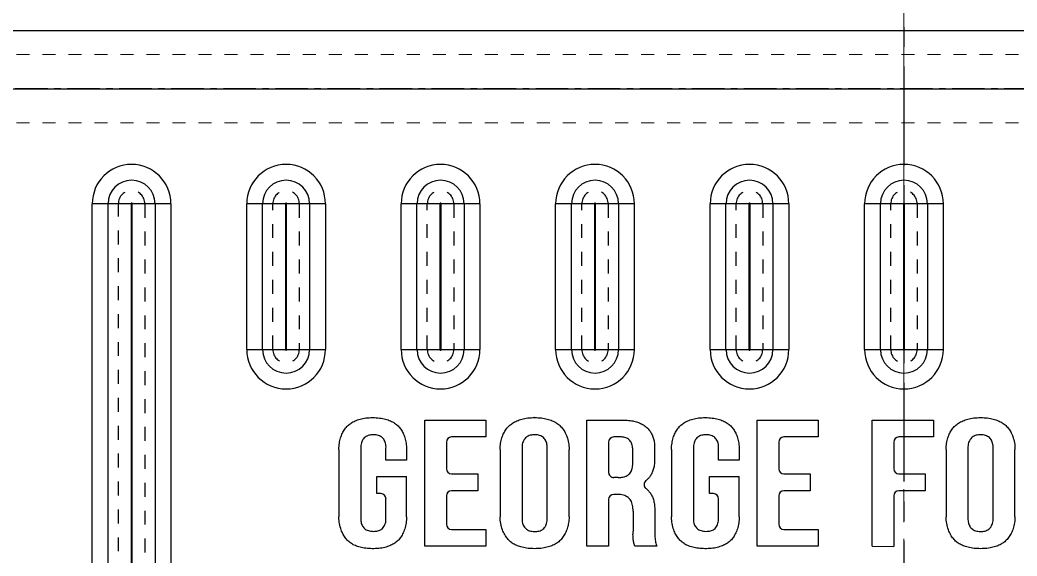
# Model space of a CAD drawing. Header units: millimetres. Extents: x -941 to 1421, y -11614 to -3210.
# Drawn here: x -94.6 to 22.1, y -3666.3 to -3603.5 of the extents above; entities that cross this region are included whole.
import ezdxf

# ---------------------------------------------------------------- set-up
doc = ezdxf.new("R2010")
doc.units = ezdxf.units.MM
doc.header["$LTSCALE"] = 16.335
doc.linetypes.add('CENTER', pattern=[0.6, 0.375, -0.075, 0.075, -0.075])
doc.linetypes.add('HIDDEN', pattern=[0.2, 0.1, -0.1])
doc.layers.get('0').update_dxf_attribs({"linetype": 'CONTINUOUS'})
for name, color, linetype, lineweight in [('center', 1, 'CENTER', 9), ('cool', 153, 'HIDDEN', 9), ('moldbase', 7, 'CONTINUOUS', 20)]:
    doc.layers.add(name, color=color, linetype=linetype, lineweight=lineweight)
doc.layers.add('DEFAULT_2', color=8, linetype='HIDDEN')

# ---------------------------------------------------------------- blocks, each defined once
blk = doc.blocks.new('12')
at = {"color": 7, "linetype": 'Continuous'}
for p, q in [((462.77, -2952.41), (780.83, -2952.41)), ((782.48, -2959.29), (461.11, -2959.29)), ((526.74, -3118.41), (526.74, -2972.69)), ((531.28, -2972.69), (526.74, -2972.69)), ((528.59, -3118.41), (528.59, -2972.69)), ((531.28, -2972.69), (531.28, -3118.41)), ((531.41, -3118.41), (531.41, -2972.69)), ((535.95, -2972.69), (531.41, -2972.69)), ((534.1, -2972.69), (534.1, -3118.41)), ((535.95, -2972.69), (535.95, -3118.41)), ((544.83, -2989.77), (544.83, -2972.69)), ((549.37, -2972.69), (544.83, -2972.69)), ((546.68, -2989.77), (546.68, -2972.69)), ((549.37, -2972.69), (549.37, -2989.77)), ((549.5, -2989.77), (549.5, -2972.69)), ((554.04, -2972.69), (549.5, -2972.69)), ((552.19, -2972.69), (552.19, -2989.77)), ((554.04, -2972.69), (554.04, -2989.77)), ((562.92, -2989.77), (562.92, -2972.69)), ((567.46, -2972.69), (562.92, -2972.69)), ((564.77, -2989.77), (564.77, -2972.69)), ((567.46, -2972.69), (567.46, -2989.77)), ((567.59, -2989.77), (567.59, -2972.69)), ((572.13, -2972.69), (567.59, -2972.69)), ((570.28, -2972.69), (570.28, -2989.77)), ((572.13, -2972.69), (572.13, -2989.77)), ((581.01, -2989.77), (581.01, -2972.69)), ((585.55, -2972.69), (581.01, -2972.69)), ((582.86, -2989.77), (582.86, -2972.69)), ((585.55, -2972.69), (585.55, -2989.77)), ((585.68, -2989.77), (585.68, -2972.69)), ((590.22, -2972.69), (585.68, -2972.69)), ((588.37, -2972.69), (588.37, -2989.77)), ((590.22, -2972.69), (590.22, -2989.77)), ((599.1, -2989.77), (599.1, -2972.69)), ((603.64, -2972.69), (599.1, -2972.69)), ((600.95, -2989.77), (600.95, -2972.69)), ((603.64, -2972.69), (603.64, -2989.77)), ((603.77, -2989.77), (603.77, -2972.69)), ((608.31, -2972.69), (603.77, -2972.69)), ((606.46, -2972.69), (606.46, -2989.77)), ((608.31, -2972.69), (608.31, -2989.77)), ((617.19, -2989.77), (617.19, -2972.69)), ((621.73, -2972.69), (617.19, -2972.69)), ((619.04, -2989.77), (619.04, -2972.69)), ((621.73, -2972.69), (621.73, -2989.77)), ((621.86, -2989.77), (621.86, -2972.69)), ((626.4, -2972.69), (621.86, -2972.69)), ((624.55, -2972.69), (624.55, -2989.77)), ((626.4, -2972.69), (626.4, -2989.77)), ((544.83, -2989.77), (549.37, -2989.77)), ((549.5, -2989.77), (554.04, -2989.77)), ((562.92, -2989.77), (567.46, -2989.77)), ((567.59, -2989.77), (572.13, -2989.77)), ((581.01, -2989.77), (585.55, -2989.77)), ((585.68, -2989.77), (590.22, -2989.77)), ((599.1, -2989.77), (603.64, -2989.77)), ((603.77, -2989.77), (608.31, -2989.77)), ((617.19, -2989.77), (621.73, -2989.77)), ((621.86, -2989.77), (626.4, -2989.77)), ((565.69, -3012.8), (565.69, -2998.02)), ((565.69, -2998.02), (572.85, -2998.02)), ((572.85, -2998.02), (572.85, -3000)), ((584.65, -3012.8), (584.65, -2998.02)), ((584.65, -2998.02), (588.66, -2998.02)), ((604.61, -3012.8), (604.61, -2998.02)), ((604.61, -2998.02), (611.77, -2998.02)), ((611.77, -2998.02), (611.77, -3000)), ((618.08, -3012.8), (618.08, -2998.02)), ((618.08, -2998.02), (625.24, -2998.02)), ((625.24, -2998.02), (625.24, -3000)), ((568.22, -3000.6), (568.22, -3003.71)), ((572.85, -3000), (568.82, -3000)), ((587.21, -3000.6), (587.21, -3004.14)), ((588.59, -3000), (587.81, -3000)), ((607.14, -3000.6), (607.14, -3003.71)), ((611.77, -3000), (607.74, -3000)), ((620.61, -3000.6), (620.61, -3003.71)), ((625.24, -3000), (621.21, -3000)), ((555.63, -3001.46), (555.63, -3009.34)), ((558.19, -3001.31), (558.19, -3009.5)), ((561.14, -3002.72), (561.14, -3001.31)), ((563.55, -3001.46), (563.55, -3002.72)), ((574.51, -3001.46), (574.51, -3009.34)), ((577.07, -3001.31), (577.07, -3009.5)), ((580.02, -3009.5), (580.02, -3001.31)), ((582.58, -3009.34), (582.58, -3001.46)), ((590.04, -3003.09), (590.04, -3001.61)), ((592.6, -3001.38), (592.6, -3002.55)), ((594.58, -3001.46), (594.58, -3009.34)), ((597.14, -3001.31), (597.14, -3009.5)), ((600.09, -3002.72), (600.09, -3001.31)), ((602.5, -3001.46), (602.5, -3002.72)), ((626.74, -3001.46), (626.74, -3009.34)), ((629.29, -3001.31), (629.29, -3009.5)), ((632.25, -3009.5), (632.25, -3001.31)), ((634.8, -3009.34), (634.8, -3001.46)), ((563.55, -3002.72), (561.14, -3002.72)), ((602.5, -3002.72), (600.09, -3002.72)), ((568.82, -3004.32), (571.9, -3004.32)), ((571.9, -3004.32), (571.9, -3006.3)), ((607.74, -3004.32), (610.82, -3004.32)), ((610.82, -3004.32), (610.82, -3006.3)), ((621.21, -3004.32), (624.29, -3004.32)), ((624.29, -3004.32), (624.29, -3006.3)), ((560.08, -3006.63), (560.08, -3004.61)), ((560.08, -3004.61), (563.55, -3004.61)), ((563.55, -3009.34), (563.55, -3004.61)), ((588.34, -3004.74), (587.81, -3004.74)), ((599.04, -3006.63), (599.04, -3004.61)), ((599.04, -3004.61), (602.5, -3004.61)), ((602.5, -3009.34), (602.5, -3004.61)), ((560.54, -3006.63), (560.08, -3006.63)), ((571.9, -3006.3), (568.82, -3006.3)), ((588.22, -3006.72), (587.81, -3006.72)), ((599.49, -3006.63), (599.04, -3006.63)), ((610.82, -3006.3), (607.74, -3006.3)), ((624.29, -3006.3), (621.21, -3006.3)), ((561.14, -3009.5), (561.14, -3007.23)), ((568.22, -3006.9), (568.22, -3010.22)), ((587.21, -3007.32), (587.21, -3012.8)), ((600.09, -3009.5), (600.09, -3007.23)), ((607.14, -3006.9), (607.14, -3010.22)), ((620.61, -3006.9), (620.61, -3012.81)), ((590.07, -3008.7), (590.07, -3011.04)), ((592.62, -3008.76), (592.62, -3011.07)), ((568.82, -3010.82), (572.85, -3010.82)), ((572.85, -3010.82), (572.85, -3012.8)), ((607.74, -3010.82), (611.77, -3010.82)), ((611.77, -3010.82), (611.77, -3012.8)), ((572.85, -3012.8), (565.69, -3012.8)), ((587.21, -3012.8), (584.65, -3012.8)), ((592.88, -3012.8), (590.29, -3012.8)), ((611.77, -3012.8), (604.61, -3012.8)), ((618.08, -3012.8), (620.61, -3012.81))]:
    blk.add_line(p, q, dxfattribs=at)
for centre, radius, start, end in [((531.35, -2972.69), 4.61, 0, 180), ((549.44, -2972.69), 4.61, 0, 180), ((567.53, -2972.69), 4.61, 0, 180), ((585.62, -2972.69), 4.61, 0, 180), ((603.71, -2972.69), 4.61, 0, 180), ((621.8, -2972.69), 4.61, 0, 180), ((531.35, -2972.69), 2.75, 0.0001, 179.9999), ((549.44, -2972.69), 2.75, 0.0001, 179.9999), ((567.53, -2972.69), 2.75, 0.0001, 179.9999), ((585.62, -2972.69), 2.75, 0.0001, 179.9999), ((603.71, -2972.69), 2.75, 0.0001, 179.9999), ((621.8, -2972.69), 2.75, 0.0001, 179.9999), ((531.35, -2972.69), 0.0669, 0, 180), ((549.44, -2972.69), 0.0669, 0, 180), ((567.53, -2972.69), 0.0669, 0, 180), ((585.62, -2972.69), 0.0669, 0, 180), ((603.71, -2972.69), 0.0669, 0, 180), ((621.8, -2972.69), 0.0669, 0, 180), ((549.44, -2989.77), 4.61, 180, 360), ((549.44, -2989.77), 2.75, 180.0001, 359.9999), ((549.44, -2989.77), 0.0669, 180, 0), ((567.53, -2989.77), 4.61, 180, 360), ((567.53, -2989.77), 2.75, 180.0001, 359.9999), ((567.53, -2989.77), 0.0669, 180, 0), ((585.62, -2989.77), 4.61, 180, 360), ((585.62, -2989.77), 2.75, 180.0001, 359.9999), ((585.62, -2989.77), 0.0669, 180, 0), ((603.71, -2989.77), 4.61, 180, 360), ((603.71, -2989.77), 2.75, 180.0001, 359.9999), ((603.71, -2989.77), 0.0669, 180, 0), ((621.8, -2989.77), 4.61, 180, 360), ((621.8, -2989.77), 2.75, 180.0001, 359.9999), ((621.8, -2989.77), 0.0669, 180, 0), ((568.82, -3000.6), 0.603, 90.0047, 180.0028), ((587.81, -3000.6), 0.603, 90.0003, 180.0002), ((607.74, -3000.6), 0.603, 90.0047, 180.0028), ((621.21, -3000.6), 0.603, 90.0047, 180.0028), ((568.82, -3003.71), 0.603, 180, 270), ((587.81, -3004.14), 0.603, 180, 270.0156), ((607.74, -3003.71), 0.603, 180, 270), ((621.21, -3003.71), 0.603, 180, 270), ((591.96, -3005.57), 0.603, 128.8916, 232.0089), ((560.54, -3007.23), 0.603, 0, 90), ((568.82, -3006.9), 0.603, 90, 180), ((587.81, -3007.32), 0.603, 90, 180), ((599.49, -3007.23), 0.603, 0, 90), ((607.74, -3006.9), 0.603, 90, 180), ((621.21, -3006.9), 0.603, 90, 180), ((568.82, -3010.22), 0.603, 180, 270), ((607.74, -3010.22), 0.603, 180, 270)]:
    blk.add_arc(centre, radius, start, end, dxfattribs=at)
for points, knots in [([(555.63, -3001.46), (555.63, -3001.2), (555.67, -3000.72), (555.82, -3000.08), (556.03, -2999.53), (556.3, -2999.07), (556.63, -2998.68), (557.03, -2998.37), (557.51, -2998.11), (558.09, -2997.9), (558.78, -2997.76), (559.31, -2997.73), (559.59, -2997.73)], [0, 0, 0, 0, 0.1, 0.2, 0.3, 0.4, 0.5, 0.6, 0.7, 0.8, 0.9, 1, 1, 1, 1]), ([(574.51, -3001.46), (574.51, -3001.21), (574.55, -3000.74), (574.7, -3000.1), (574.93, -2999.54), (575.21, -2999.07), (575.55, -2998.68), (575.96, -2998.36), (576.45, -2998.1), (577.04, -2997.9), (577.73, -2997.76), (578.26, -2997.73), (578.55, -2997.73)], [0, 0, 0, 0, 0.1, 0.2, 0.3, 0.4, 0.5, 0.6, 0.7, 0.8, 0.9, 1, 1, 1, 1]), ([(578.55, -2997.73), (578.83, -2997.73), (579.36, -2997.76), (580.04, -2997.9), (580.62, -2998.09), (581.1, -2998.34), (581.51, -2998.65), (581.86, -2999.04), (582.15, -2999.51), (582.39, -3000.09), (582.54, -3000.74), (582.58, -3001.22), (582.58, -3001.46), (582.58, -3001.46)], [0, 0, 0, 0, 0.1, 0.2, 0.3, 0.4, 0.5, 0.6, 0.7, 0.8, 0.9, 0.95, 1, 1, 1, 1]), ([(588.66, -2998.02), (588.92, -2998.02), (589.4, -2998.03), (590.05, -2998.11), (590.61, -2998.25), (591.09, -2998.45), (591.5, -2998.72), (591.85, -2999.05), (592.14, -2999.42), (592.37, -2999.85), (592.52, -3000.33), (592.59, -3000.84), (592.6, -3001.2), (592.6, -3001.38)], [0, 0, 0, 0, 0.090909, 0.181818, 0.272727, 0.363636, 0.454545, 0.545455, 0.636364, 0.727273, 0.818182, 0.909091, 1, 1, 1, 1]), ([(594.58, -3001.46), (594.58, -3001.2), (594.62, -3000.72), (594.77, -3000.08), (594.98, -2999.53), (595.25, -2999.07), (595.58, -2998.68), (595.98, -2998.37), (596.46, -2998.11), (597.05, -2997.9), (597.73, -2997.76), (598.26, -2997.73), (598.54, -2997.73)], [0, 0, 0, 0, 0.1, 0.2, 0.3, 0.4, 0.5, 0.6, 0.7, 0.8, 0.9, 1, 1, 1, 1]), ([(626.74, -3001.46), (626.73, -3001.21), (626.78, -3000.74), (626.93, -3000.1), (627.15, -2999.54), (627.43, -2999.07), (627.77, -2998.68), (628.18, -2998.36), (628.68, -2998.1), (629.26, -2997.9), (629.95, -2997.76), (630.49, -2997.73), (630.77, -2997.73)], [0, 0, 0, 0, 0.1, 0.2, 0.3, 0.4, 0.5, 0.6, 0.7, 0.8, 0.9, 1, 1, 1, 1]), ([(630.77, -2997.73), (631.05, -2997.73), (631.58, -2997.76), (632.26, -2997.9), (632.84, -2998.09), (633.33, -2998.34), (633.74, -2998.65), (634.08, -2999.04), (634.38, -2999.51), (634.61, -3000.09), (634.76, -3000.74), (634.8, -3001.22), (634.8, -3001.46), (634.8, -3001.46)], [0, 0, 0, 0, 0.1, 0.2, 0.3, 0.4, 0.5, 0.6, 0.7, 0.8, 0.9, 0.95, 1, 1, 1, 1]), ([(561.14, -3001.31), (561.15, -3001.1), (561.11, -3000.7), (560.9, -3000.24), (560.52, -2999.9), (560, -2999.73), (559.41, -2999.74), (558.9, -2999.85), (558.49, -3000.17), (558.23, -3000.68), (558.18, -3001.09), (558.19, -3001.31)], [0, 0, 0, 0, 0.111111, 0.222222, 0.333333, 0.444445, 0.555556, 0.666667, 0.777778, 0.888889, 1, 1, 1, 1]), ([(580.02, -3001.31), (580.03, -3001.1), (579.99, -3000.7), (579.78, -3000.24), (579.4, -2999.9), (578.88, -2999.73), (578.29, -2999.74), (577.78, -2999.85), (577.38, -3000.17), (577.11, -3000.68), (577.06, -3001.09), (577.07, -3001.31)], [0, 0, 0, 0, 0.111111, 0.222222, 0.333333, 0.444445, 0.555556, 0.666667, 0.777778, 0.88889, 1, 1, 1, 1]), ([(600.09, -3001.31), (600.1, -3001.1), (600.06, -3000.7), (599.85, -3000.24), (599.47, -2999.9), (598.95, -2999.73), (598.36, -2999.74), (597.85, -2999.85), (597.45, -3000.17), (597.18, -3000.68), (597.13, -3001.09), (597.14, -3001.31)], [0, 0, 0, 0, 0.111111, 0.222222, 0.333333, 0.444445, 0.555556, 0.666667, 0.777778, 0.888889, 1, 1, 1, 1]), ([(632.25, -3001.31), (632.25, -3001.1), (632.21, -3000.7), (632, -3000.24), (631.62, -2999.9), (631.1, -2999.73), (630.51, -2999.74), (630, -2999.85), (629.6, -3000.17), (629.33, -3000.68), (629.29, -3001.09), (629.29, -3001.31)], [0, 0, 0, 0, 0.111111, 0.222222, 0.333333, 0.444445, 0.555556, 0.666667, 0.777778, 0.88889, 1, 1, 1, 1]), ([(590.04, -3001.61), (590.05, -3001.44), (590.03, -3001.1), (589.87, -3000.59), (589.55, -3000.24), (589.11, -3000.02), (588.77, -2999.99), (588.59, -3000), (588.59, -3000)], [0, 0, 0, 0, 0.2, 0.4, 0.6, 0.8, 1, 1, 1, 1, 1]), ([(588.34, -3004.74), (588.54, -3004.74), (588.9, -3004.73), (589.41, -3004.55), (589.79, -3004.18), (590.01, -3003.7), (590.04, -3003.3), (590.04, -3003.09)], [0, 0, 0, 0, 0.2, 0.4, 0.6, 0.8, 1, 1, 1, 1]), ([(590.07, -3008.7), (590.07, -3008.45), (590.05, -3008), (589.85, -3007.41), (589.41, -3006.97), (588.89, -3006.75), (588.45, -3006.72), (588.22, -3006.72), (588.22, -3006.72)], [0, 0, 0, 0, 0.2, 0.4, 0.6, 0.8, 0.9, 1, 1, 1, 1]), ([(591.59, -3006.04), (591.7, -3006.13), (591.91, -3006.32), (592.18, -3006.67), (592.39, -3007.09), (592.53, -3007.57), (592.61, -3008.12), (592.62, -3008.54), (592.62, -3008.76)], [0, 0, 0, 0, 0.166667, 0.333333, 0.5, 0.666667, 0.833333, 1, 1, 1, 1]), ([(563.55, -3009.34), (563.55, -3009.59), (563.51, -3010.06), (563.35, -3010.76), (563.1, -3011.37), (562.8, -3011.84), (562.47, -3012.21), (562.08, -3012.5), (561.6, -3012.74), (561.01, -3012.94), (560.3, -3013.06), (559.52, -3013.09), (558.76, -3013.04), (558.09, -3012.91), (557.54, -3012.73), (557.08, -3012.49), (556.68, -3012.18), (556.34, -3011.79), (556.06, -3011.31), (555.83, -3010.73), (555.67, -3010.07), (555.63, -3009.59), (555.63, -3009.34), (555.63, -3009.34)], [0, 0, 0, 0, 0.049996, 0.099997, 0.149997, 0.199997, 0.249997, 0.299997, 0.349998, 0.399998, 0.449998, 0.499998, 0.549998, 0.599998, 0.649999, 0.699999, 0.749999, 0.799999, 0.849999, 0.9, 0.95, 0.975, 1, 1, 1, 1]), ([(558.19, -3009.5), (558.19, -3009.71), (558.22, -3010.09), (558.43, -3010.55), (558.8, -3010.88), (559.36, -3011.06), (559.95, -3011.05), (560.44, -3010.94), (560.83, -3010.64), (561.11, -3010.12), (561.14, -3009.72), (561.14, -3009.5)], [0, 0, 0, 0, 0.111111, 0.222222, 0.333333, 0.444444, 0.555556, 0.666667, 0.777778, 0.888889, 1, 1, 1, 1]), ([(582.58, -3009.34), (582.58, -3009.59), (582.54, -3010.06), (582.38, -3010.72), (582.14, -3011.3), (581.83, -3011.8), (581.48, -3012.19), (581.06, -3012.5), (580.58, -3012.74), (580.01, -3012.93), (579.3, -3013.05), (578.54, -3013.09), (577.78, -3013.05), (577.08, -3012.93), (576.51, -3012.74), (576.03, -3012.5), (575.62, -3012.2), (575.27, -3011.81), (574.96, -3011.31), (574.71, -3010.72), (574.55, -3010.05), (574.51, -3009.58), (574.51, -3009.34), (574.51, -3009.34)], [0, 0, 0, 0, 0.05, 0.1, 0.15, 0.2, 0.25, 0.3, 0.35, 0.4, 0.45, 0.5, 0.55, 0.6, 0.65, 0.7, 0.75, 0.8, 0.85, 0.9, 0.95, 0.975, 1, 1, 1, 1]), ([(577.07, -3009.5), (577.06, -3009.71), (577.11, -3010.1), (577.31, -3010.57), (577.7, -3010.9), (578.22, -3011.07), (578.8, -3011.07), (579.32, -3010.96), (579.72, -3010.64), (579.99, -3010.13), (580.03, -3009.72), (580.02, -3009.5)], [0, 0, 0, 0, 0.11111, 0.222222, 0.333333, 0.444444, 0.555555, 0.666667, 0.777778, 0.888889, 1, 1, 1, 1]), ([(602.5, -3009.34), (602.5, -3009.59), (602.47, -3010.06), (602.3, -3010.76), (602.05, -3011.37), (601.75, -3011.84), (601.42, -3012.21), (601.03, -3012.5), (600.55, -3012.74), (599.96, -3012.94), (599.25, -3013.06), (598.47, -3013.09), (597.72, -3013.04), (597.04, -3012.91), (596.49, -3012.73), (596.03, -3012.49), (595.64, -3012.18), (595.3, -3011.79), (595.01, -3011.31), (594.78, -3010.73), (594.62, -3010.07), (594.58, -3009.59), (594.58, -3009.34), (594.58, -3009.34)], [0, 0, 0, 0, 0.049996, 0.099997, 0.149997, 0.199997, 0.249997, 0.299997, 0.349998, 0.399998, 0.449998, 0.499998, 0.549998, 0.599998, 0.649999, 0.699999, 0.749999, 0.799999, 0.849999, 0.9, 0.95, 0.975, 1, 1, 1, 1]), ([(597.14, -3009.5), (597.14, -3009.71), (597.17, -3010.09), (597.38, -3010.55), (597.75, -3010.88), (598.31, -3011.06), (598.9, -3011.05), (599.39, -3010.94), (599.78, -3010.64), (600.06, -3010.12), (600.09, -3009.72), (600.09, -3009.5)], [0, 0, 0, 0, 0.111111, 0.222222, 0.333333, 0.444444, 0.555556, 0.666667, 0.777778, 0.888889, 1, 1, 1, 1]), ([(634.8, -3009.34), (634.81, -3009.59), (634.76, -3010.06), (634.6, -3010.72), (634.36, -3011.3), (634.06, -3011.8), (633.7, -3012.19), (633.29, -3012.5), (632.81, -3012.74), (632.23, -3012.93), (631.53, -3013.05), (630.76, -3013.09), (630, -3013.05), (629.3, -3012.93), (628.73, -3012.74), (628.25, -3012.5), (627.84, -3012.2), (627.49, -3011.81), (627.18, -3011.31), (626.94, -3010.72), (626.78, -3010.05), (626.74, -3009.58), (626.74, -3009.34), (626.74, -3009.34)], [0, 0, 0, 0, 0.05, 0.1, 0.15, 0.2, 0.25, 0.3, 0.35, 0.4, 0.45, 0.5, 0.55, 0.6, 0.65, 0.7, 0.75, 0.8, 0.85, 0.9, 0.95, 0.975, 1, 1, 1, 1]), ([(629.29, -3009.5), (629.29, -3009.71), (629.33, -3010.1), (629.54, -3010.57), (629.92, -3010.9), (630.44, -3011.07), (631.03, -3011.07), (631.54, -3010.96), (631.94, -3010.64), (632.21, -3010.13), (632.25, -3009.72), (632.25, -3009.5)], [0, 0, 0, 0, 0.11111, 0.222222, 0.333333, 0.444444, 0.555555, 0.666667, 0.777778, 0.888889, 1, 1, 1, 1]), ([(592.62, -3011.07), (592.62, -3011.19), (592.62, -3011.42), (592.64, -3011.72), (592.66, -3011.94), (592.67, -3012.05)], [0, 0, 0, 0, 0.333333, 0.666667, 1, 1, 1, 1])]:
    blk.add_open_spline(points, degree=3, knots=knots, dxfattribs=at)
for points in [[(559.59, -2997.73), (559.88, -2997.73), (560.41, -2997.77), (561.1, -2997.9), (561.68, -2998.11), (562.17, -2998.37), (562.57, -2998.69), (562.89, -2999.08), (563.16, -2999.54), (563.36, -3000.08), (563.51, -3000.72), (563.55, -3001.2), (563.55, -3001.46)], [(598.54, -2997.73), (598.83, -2997.73), (599.36, -2997.77), (600.05, -2997.9), (600.63, -2998.11), (601.12, -2998.37), (601.52, -2998.69), (601.84, -2999.08), (602.11, -2999.54), (602.32, -3000.08), (602.46, -3000.72), (602.5, -3001.2), (602.5, -3001.46)], [(592.6, -3002.55), (592.6, -3002.77), (592.58, -3003.17), (592.48, -3003.71), (592.32, -3004.16), (592.12, -3004.54), (591.87, -3004.85), (591.68, -3005.02), (591.59, -3005.1)], [(590.29, -3012.8), (590.25, -3012.69), (590.17, -3012.45), (590.09, -3012.03), (590.06, -3011.56), (590.07, -3011.22), (590.07, -3011.05)], [(592.67, -3012.05), (592.68, -3012.14), (592.72, -3012.33), (592.78, -3012.57), (592.84, -3012.73), (592.88, -3012.8)]]:
    blk.add_open_spline(points, degree=3, dxfattribs=at)
at = {"layer": 'DEFAULT_2', "color": 8, "linetype": 'HIDDEN'}
for p, q in [((529.8, -3019.92), (529.8, -2972.69)), ((532.9, -2972.69), (532.9, -3019.09)), ((547.89, -2989.77), (547.89, -2972.69)), ((550.99, -2972.69), (550.99, -2989.77)), ((565.98, -2989.77), (565.98, -2972.69)), ((569.08, -2972.69), (569.08, -2989.77)), ((584.07, -2989.77), (584.07, -2972.69)), ((587.17, -2972.69), (587.17, -2989.77)), ((602.16, -2989.77), (602.16, -2972.69)), ((605.26, -2972.69), (605.26, -2989.77)), ((620.25, -2989.77), (620.25, -2972.69)), ((623.35, -2972.69), (623.35, -2989.77)), ((559.6, -2997.73), (559.59, -2997.73)), ((578.56, -2997.73), (578.55, -2997.73)), ((598.55, -2997.73), (598.54, -2997.73)), ((630.78, -2997.73), (630.77, -2997.73)), ((558.19, -3001.31), (558.19, -3001.31)), ((561.14, -3001.31), (561.14, -3001.31)), ((580.02, -3001.31), (580.02, -3001.31)), ((597.14, -3001.31), (597.14, -3001.31)), ((600.09, -3001.31), (600.09, -3001.31)), ((632.25, -3001.31), (632.25, -3001.31)), ((587.81, -3004.74), (587.81, -3004.74)), ((588.34, -3004.74), (588.34, -3004.74)), ((592.62, -3008.76), (592.62, -3008.76)), ((558.19, -3009.5), (558.19, -3009.5)), ((563.55, -3009.35), (563.55, -3009.34)), ((577.07, -3009.5), (577.07, -3009.5)), ((580.02, -3009.5), (580.02, -3009.5)), ((597.14, -3009.5), (597.14, -3009.5)), ((602.5, -3009.35), (602.5, -3009.34)), ((629.29, -3009.5), (629.29, -3009.5)), ((632.25, -3009.5), (632.25, -3009.5)), ((592.62, -3011.08), (592.62, -3011.07)), ((592.67, -3012.05), (592.67, -3012.05))]:
    blk.add_line(p, q, dxfattribs=at)
for centre, start, end in [((531.35, -2972.69), 0.0014, 179.9986), ((549.44, -2972.69), 0.0014, 179.9986), ((567.53, -2972.69), 0.0014, 179.9986), ((585.62, -2972.69), 0.0014, 179.9986), ((603.71, -2972.69), 0.0014, 179.9986), ((621.8, -2972.69), 0.0014, 179.9986), ((549.44, -2989.77), 180.0014, 359.9986), ((567.53, -2989.77), 180.0014, 359.9986), ((585.62, -2989.77), 180.0014, 359.9986), ((603.71, -2989.77), 180.0014, 359.9986), ((621.8, -2989.77), 180.0014, 359.9986)]:
    blk.add_arc(centre, 1.55, start, end, dxfattribs=at)
blk = doc.blocks.new('147')
at = {"layer": 'cool', "ltscale": 0.932966}
for p, q in [((229.57, -3849.57), (-211.77, -3849.57)), ((229.57, -3857.57), (-211.77, -3857.57))]:
    blk.add_line(p, q, dxfattribs=at)
at = {"layer": 'cool', "color": 1, "linetype": 'CENTER', "ltscale": 0.621977}
blk.add_line((243.9, -3853.57), (-226.1, -3853.57), dxfattribs=at)

msp = doc.modelspace()

# ---------------------------------------------------------------- linework, layer by layer
at = {"color": 1, "linetype": 'CENTER', "ltscale": 1.888726}
msp.add_line((8.896, -3571.97), (8.896, -3845.162), dxfattribs=at)
at = {"layer": 'center', "color": 1, "linetype": 'CENTER', "ltscale": 2.363514}
msp.add_line((8.896, -3933.566), (8.896, -3533.566), dxfattribs=at)
at = {"layer": 'moldbase', "color": 1, "linetype": 'CENTER', "ltscale": 2.4}
msp.add_line((8.896, -3453.566), (8.896, -4053.566), dxfattribs=at)

# ---------------------------------------------------------------- block references
for name, p in [('12', (-612.901, -652.359)), ('147', (0, 242))]:
    msp.add_blockref(name, p)

doc.saveas('drawing.dxf')
